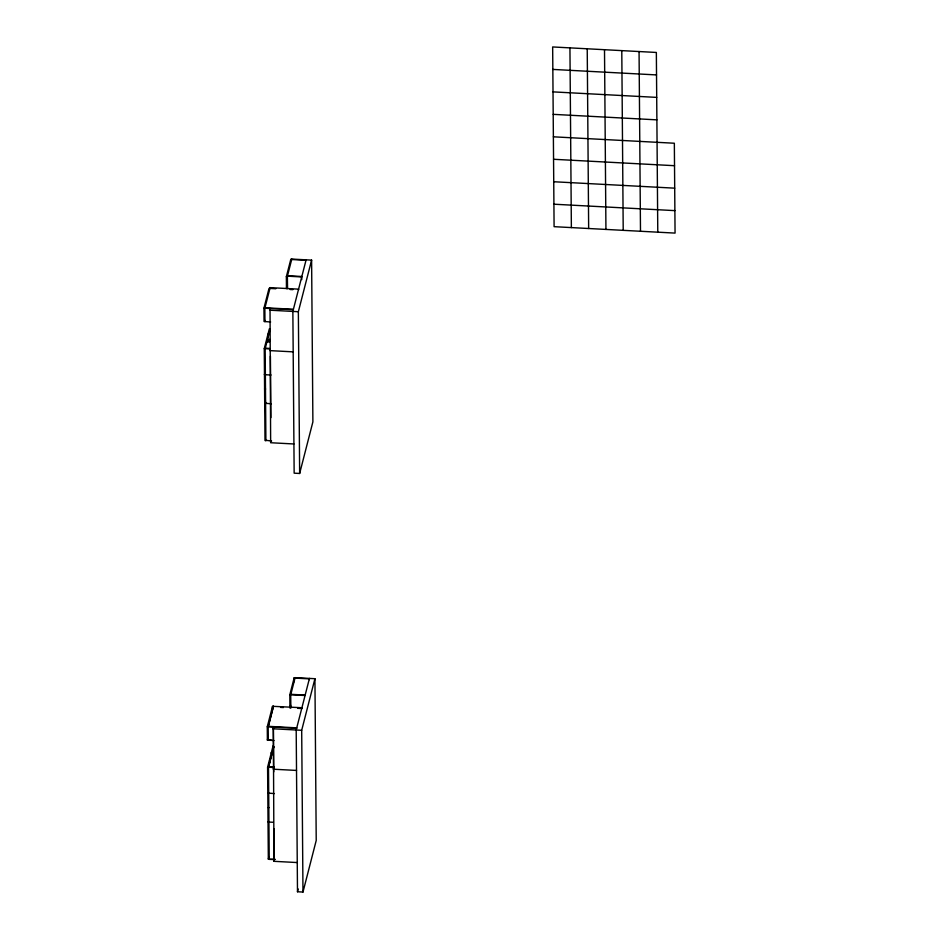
<?xml version="1.0" encoding="UTF-8"?>
<svg xmlns="http://www.w3.org/2000/svg" width="939" height="939" viewBox="0 0 939 939"><rect width="100%" height="100%" fill="white"/><g stroke="black" fill="none" stroke-linecap="round" stroke-linejoin="round"><path stroke-width="1.41" d="M270.643 321.983L264.047 321.49L263.941 308.192L269.012 288.461L269.927 288.508M298.59 289.951L298.59 289.142L270.127 287.639L264.857 308.238L264.951 321.678L265.056 320.434M293.919 443.971L270.643 442.738L270.033 308.473M265.385 374.555L264.469 374.508L264.258 348.627L266.242 340.916L267.157 340.963M265.174 348.686L270.103 329.413M268.577 341.397L268.965 339.883M286.454 288.625L286.36 276.653L290.855 259.164L291.771 259.211M287.369 288.672L287.275 276.7L291.783 259.07L311.607 260.126L312.887 421.881L299.647 473.467L294.153 473.174L292.862 311.419L306.114 259.833M265.502 388.934L264.587 388.887L264.469 374.696L265.197 371.867M271.289 403.758L264.704 403.265L264.587 389.075L265.303 386.07M265.42 400.448L264.704 403.453L264.998 440.52L265.913 440.567M265.596 403.453L265.714 402.209M299.647 473.467L298.356 311.713L311.607 260.126M271.594 441.048L266.007 440.309M273.977 740.566L267.38 740.073L267.275 726.774L272.533 706.304L301.924 707.724L301.924 708.534M271.242 739.979L268.284 740.261L268.178 726.786L273.46 706.222M268.19 726.821L273.449 706.351M267.38 740.073L268.085 737.35M297.252 862.554L273.977 861.321L273.355 727.056L273.719 771.881M272.803 746.059L272.697 750.977M274.399 793.584L267.803 793.091L267.592 767.21L269.458 759.956L270.373 760.015L268.507 767.269L269.235 859.338L274.927 859.631M269.681 759.076L272.85 746.775L273.754 746.822L270.596 759.135L269.681 759.076L269.704 761.952M267.592 767.21L268.507 767.269L273.777 746.658M290.656 705.212L289.928 708.041L289.822 694.743L294.189 677.747L295.104 677.794M273.683 767.503L273.237 769.205L296.524 770.438M309.447 678.416L296.196 730.002L297.487 891.757L302.98 892.05L316.22 840.464L314.929 678.709L295.116 677.653L290.738 694.79L289.822 694.743M269.247 859.15L268.331 859.103L268.953 856.685M302.98 892.05L301.689 730.296L314.929 678.709M269.235 859.338L275.033 859.197M273.977 861.321L274.165 828.902M297.487 891.757L298.203 888.975M552.836 69.416L656.525 74.92M553.024 91.881L656.701 97.386M553.2 114.347L656.877 119.852M553.376 136.812L674.343 143.233L675.059 233.095L554.092 226.675L552.66 46.95L656.349 52.455L657.781 232.179M553.552 159.278L674.519 165.698M553.728 181.743L674.695 188.164M553.916 204.209L674.883 210.629M291.665 259.516L305.997 260.279M287.498 275.737L301.842 276.489M286.36 276.653L287.275 276.7M275.82 288.743L270.127 288.437L270.127 287.639M290.057 289.505L292.898 289.646M264.962 307.757L293.414 309.271M263.941 308.192L293.308 309.717M269.587 310.187L298.356 311.713M270.244 328.943L269.329 328.896L266.441 340.129L267.357 340.176M267.92 334.39L268.859 334.343M267.545 339.355L269.986 339.484L269.376 341.878L266.934 341.749M267.439 339.801L269.88 339.93M267.052 341.315L269.481 341.444M265.279 348.205L269.552 348.428M264.258 348.627L269.434 348.862M269.916 350.623L293.191 351.855M264.469 374.696L271.066 375.001M264.587 389.075L265.502 389.122M294.999 678.099L309.33 678.862L309.342 679.66M290.832 694.32L305.163 695.071M305.058 695.517L290.726 694.754L290.844 708.1M280.573 707.407L283.425 707.56M297.651 708.311L300.703 708.476M268.284 726.34L296.747 727.854M267.275 726.774L296.642 728.3M272.92 728.77L301.689 730.296M271.277 752.878L272.193 752.925L271.254 752.972M268.613 766.787L274.305 767.081M268.495 767.222L274.188 767.527M268.718 793.326L267.803 793.279L267.92 807.47L268.836 807.517M268.836 807.704L267.92 807.657L268.026 821.848L268.941 821.895M273.202 822.271L268.026 822.036L268.331 859.103M639.06 51.539L640.492 231.264M621.782 50.624L623.214 230.348M604.505 49.697L605.937 229.433M587.227 48.781L588.659 228.506M569.938 47.866L571.37 227.59M301.748 279.622L301.724 276.935L287.393 276.172L287.487 288.308M294.189 677.747L294.212 681.737M270.409 356.221L270.902 417.632M272.533 706.304L272.545 708.968M267.944 334.296L267.944 337.265M265.162 348.639L265.901 440.755"/></g></svg>
